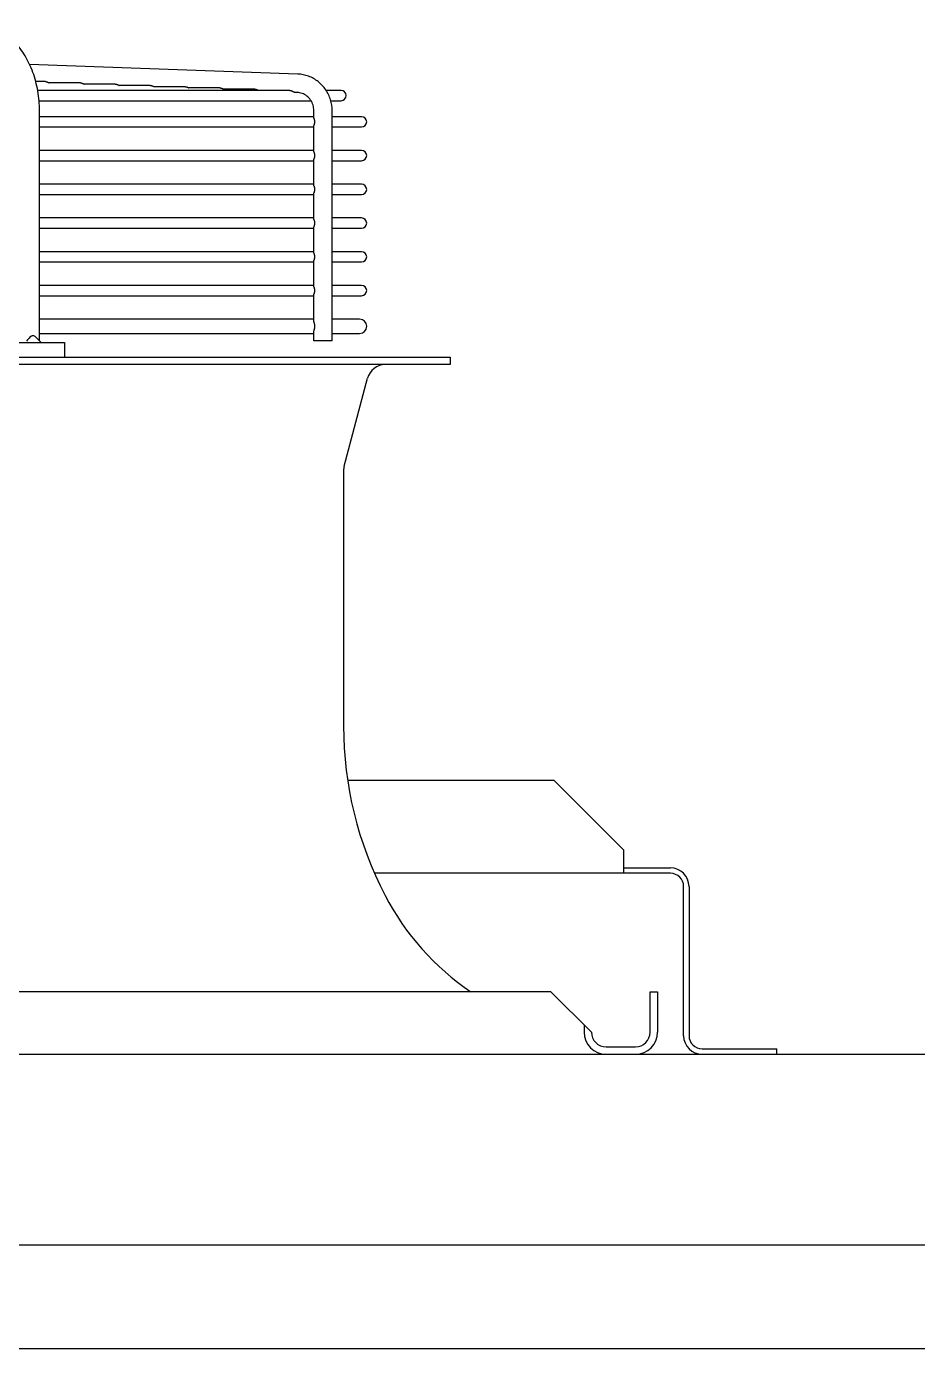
# Model space of a CAD drawing. Header units: millimetres. Extents: x 17891 to 32328, y 18593 to 29476.
# Drawn here: x 18246.48 to 18256.03, y 18973.5 to 18987.69 of the extents above; entities that cross this region are included whole.
import ezdxf

# ---------------------------------------------------------------- set-up
doc = ezdxf.new("R2010")
doc.units = ezdxf.units.MM
doc.header["$LTSCALE"] = 5
doc.layers.add('UNIT', color=6, linetype='Continuous')
doc.styles.add('SUBMITTAL', font='romans.shx', dxfattribs={"width": 0.75})
doc.dimstyles.new('SUBMITTAL', dxfattribs={"dimtxt": 0.09375, "dimasz": 0.09375, "dimexe": 0.03125, "dimexo": 0.0625, "dimgap": 0.0625, "dimtad": 0, "dimdec": 4, "dimzin": 4, "dimdsep": 46, "dimlunit": 4, "dimtxsty": 'SUBMITTAL', "dimcen": 0.09375, "dimclre": 6, "dimadec": 0, "dimazin": 0, "dimtfac": 1, "dimtdec": 0, "dimtofl": 0, "dimtmove": 0, "dimatfit": 3, "dimfxl": 0, "dimfrac": 2, "dimtolj": 1, "dimtzin": 4, "dimarcsym": 0})

msp = doc.modelspace()

# ---------------------------------------------------------------- linework, layer by layer
at = {"layer": 'UNIT'}
for p, q in [((18249.385, 18987.1791), (18246.5098, 18987.283)), ((18246.6799, 18987.0982), (18246.5757, 18987.0982)), ((18247.0541, 18987.0847), (18246.7207, 18987.0847)), ((18247.4283, 18987.0712), (18247.0949, 18987.0712)), ((18249.2993, 18987.0037), (18246.5962, 18987.0037)), ((18247.8025, 18987.0577), (18247.4691, 18987.0577)), ((18248.1767, 18987.0442), (18247.8433, 18987.0442)), ((18248.5509, 18987.0307), (18248.2174, 18987.0307)), ((18248.9251, 18987.0172), (18248.5916, 18987.0172)), ((18249.3779, 18986.9824), (18249.3557, 18986.9832)), ((18249.8494, 18987.0037), (18249.6909, 18987.0037)), ((18246.6105, 18986.8935), (18249.5277, 18986.8935)), ((18246.615, 18984.3163), (18246.615, 18986.7856)), ((18249.5583, 18986.7058), (18249.5583, 18986.7856)), ((18249.7404, 18986.8935), (18249.8494, 18986.8935)), ((18249.7551, 18984.3163), (18249.7551, 18986.7856)), ((18249.5583, 18986.7218), (18246.615, 18986.7218)), ((18250.0699, 18986.7218), (18249.7551, 18986.7218)), ((18246.615, 18986.6115), (18249.5583, 18986.6115)), ((18249.5583, 18986.3436), (18249.5583, 18986.6275)), ((18249.7551, 18986.6115), (18250.0699, 18986.6115)), ((18249.5583, 18986.3596), (18246.615, 18986.3596)), ((18250.0699, 18986.3596), (18249.7551, 18986.3596)), ((18246.615, 18986.2493), (18249.5583, 18986.2493)), ((18249.5583, 18985.9814), (18249.5583, 18986.2653)), ((18249.7551, 18986.2493), (18250.0699, 18986.2493)), ((18249.5583, 18985.9974), (18246.615, 18985.9974)), ((18250.0699, 18985.9974), (18249.7551, 18985.9974)), ((18246.615, 18985.8871), (18249.5583, 18985.8871)), ((18249.5583, 18985.6192), (18249.5583, 18985.9031)), ((18249.7551, 18985.8871), (18250.0699, 18985.8871)), ((18249.5583, 18985.6352), (18246.615, 18985.6352)), ((18246.615, 18985.5249), (18249.5583, 18985.5249)), ((18249.5583, 18985.257), (18249.5583, 18985.5409)), ((18250.0699, 18985.6352), (18249.7551, 18985.6352)), ((18249.7551, 18985.5249), (18250.0699, 18985.5249)), ((18249.5583, 18985.2729), (18246.615, 18985.2729)), ((18250.0699, 18985.2729), (18249.7551, 18985.2729)), ((18246.615, 18985.1627), (18249.5583, 18985.1627)), ((18249.5583, 18984.8948), (18249.5583, 18985.1787)), ((18249.7551, 18985.1627), (18250.0699, 18985.1627)), ((18249.5583, 18984.9107), (18246.615, 18984.9107)), ((18246.615, 18984.8005), (18249.5583, 18984.8005)), ((18249.5583, 18984.5191), (18249.5583, 18984.8165)), ((18250.0699, 18984.9107), (18249.7551, 18984.9107)), ((18249.7551, 18984.8005), (18250.0699, 18984.8005)), ((18249.5583, 18984.5485), (18246.615, 18984.5485)), ((18250.0482, 18984.5485), (18249.7551, 18984.5485)), ((18246.615, 18984.395), (18249.5583, 18984.395)), ((18249.5583, 18984.3163), (18249.5583, 18984.4245)), ((18249.7551, 18984.395), (18250.0482, 18984.395)), ((18244.6578, 18984.2966), (18246.8849, 18984.2966)), ((18246.8849, 18984.2966), (18246.8849, 18984.1391)), ((18249.7551, 18984.3163), (18249.5583, 18984.3163)), ((18217.2786, 18984.1391), (18251.0187, 18984.1391)), ((18251.0187, 18984.1391), (18251.0187, 18984.0604)), ((18251.0187, 18984.0604), (18217.2786, 18984.0604)), ((18249.8836, 18982.9726), (18250.1347, 18983.9142)), ((18249.877, 18982.9219), (18249.877, 18980.1809)), ((18249.92, 18979.6008), (18252.1326, 18979.6008)), ((18252.1326, 18979.6008), (18252.8826, 18978.8508)), ((18252.8826, 18978.6008), (18252.8826, 18978.8508)), ((18253.3826, 18978.6008), (18250.208, 18978.6008)), ((18252.8826, 18978.6588), (18253.3826, 18978.6588)), ((18253.5236, 18976.8578), (18253.5236, 18978.4598)), ((18253.5816, 18978.4598), (18253.5816, 18976.8578)), ((18252.1014, 18977.3281), (18216.1959, 18977.3281)), ((18252.1014, 18977.3281), (18252.5345, 18976.895)), ((18253.1644, 18976.895), (18253.1644, 18977.3281)), ((18253.1644, 18977.3281), (18253.2431, 18977.3281)), ((18253.2431, 18977.3281), (18253.2431, 18976.895)), ((18252.4557, 18976.9737), (18252.4557, 18976.895)), ((18252.6919, 18976.7375), (18253.0069, 18976.7375)), ((18253.7226, 18976.7168), (18254.5236, 18976.7168)), ((18254.5236, 18976.6588), (18254.5236, 18976.7168)), ((18163.2736, 18976.6588), (18494.0177, 18976.6588)), ((18494.0177, 18974.6092), (18163.2736, 18974.6092)), ((18167.5236, 18973.4997), (18489.7677, 18973.4997))]:
    msp.add_line(p, q, dxfattribs=at)
for centre, radius, start, end in [((18249.8494, 18986.9486), 0.0551, 270, 90), ((18250.0699, 18986.6666), 0.0551, 270, 90), ((18250.0699, 18986.3044), 0.0551, 270, 90), ((18250.0699, 18985.9422), 0.0551, 270, 90), ((18250.0699, 18985.58), 0.0551, 270, 90), ((18250.0699, 18985.2178), 0.0551, 270, 90), ((18250.0699, 18984.8556), 0.0551, 270, 90), ((18250.0482, 18984.4718), 0.0768, 270, 90), ((18250.3249, 18983.8635), 0.1969, 90, 165.06858), ((18250.0738, 18982.9219), 0.1969, 165.06858, 180), ((18253.814, 18980.1809), 3.937, 180, 207.50184), ((18253.3826, 18978.4598), 0.199, 0, 90), ((18253.3826, 18978.4598), 0.141, 0, 90), ((18252.8362, 18979.6719), 2.8346, 207.50184, 235.77552), ((18252.6919, 18976.895), 0.2362, 180, 270), ((18252.6919, 18976.895), 0.1575, 180, 270), ((18253.0069, 18976.895), 0.2362, 270, 0), ((18253.0069, 18976.895), 0.1575, 270, 0), ((18253.7226, 18976.8578), 0.199, 180, 270), ((18253.7226, 18976.8578), 0.141, 180, 270)]:
    msp.add_arc(centre, radius, start, end, dxfattribs=at)
for points, knots in [([(18246.615, 18986.7856), (18246.615, 18986.8212), (18246.6135, 18986.8571), (18246.6106, 18986.8925), (18246.6076, 18986.9279), (18246.6032, 18986.9629), (18246.5973, 18986.9976), (18246.5913, 18987.0322), (18246.5839, 18987.0666), (18246.5752, 18987.1001), (18246.5664, 18987.1335), (18246.5563, 18987.166), (18246.5449, 18987.1978), (18246.5334, 18987.2295), (18246.5205, 18987.2605), (18246.5064, 18987.2901), (18246.4924, 18987.3198), (18246.4772, 18987.348), (18246.4608, 18987.3751), (18246.4443, 18987.4022), (18246.4267, 18987.428), (18246.4081, 18987.4522), (18246.3895, 18987.4763), (18246.3701, 18987.4988), (18246.3496, 18987.5196), (18246.3292, 18987.5405), (18246.3078, 18987.5598), (18246.2857, 18987.5771), (18246.2637, 18987.5944), (18246.241, 18987.6098), (18246.2177, 18987.6234), (18246.1944, 18987.6369), (18246.1703, 18987.6485), (18246.146, 18987.6581), (18246.1217, 18987.6676), (18246.0972, 18987.6751), (18246.0723, 18987.6805), (18246.0473, 18987.686), (18246.022, 18987.6894), (18245.9969, 18987.6906)], [0, 0, 0, 0, 0.076921, 0.076921, 0.076921, 0.1538421, 0.1538421, 0.1538421, 0.2307631, 0.2307631, 0.2307631, 0.3076842, 0.3076842, 0.3076842, 0.3846052, 0.3846052, 0.3846052, 0.4615263, 0.4615263, 0.4615263, 0.5384473, 0.5384473, 0.5384473, 0.6153684, 0.6153684, 0.6153684, 0.6922894, 0.6922894, 0.6922894, 0.7692105, 0.7692105, 0.7692105, 0.8461315, 0.8461315, 0.8461315, 0.9230526, 0.9230526, 0.9230526, 1, 1, 1, 1]), ([(18246.6799, 18987.0982), (18246.6801, 18987.0982), (18246.6802, 18987.0982), (18246.6803, 18987.0982), (18246.6813, 18987.0982), (18246.6822, 18987.0981), (18246.6832, 18987.0981), (18246.6842, 18987.098), (18246.6852, 18987.0979), (18246.6862, 18987.0978), (18246.6872, 18987.0977), (18246.6882, 18987.0975), (18246.6892, 18987.0974), (18246.6902, 18987.0972), (18246.6912, 18987.097), (18246.6922, 18987.0968), (18246.6932, 18987.0966), (18246.6942, 18987.0963), (18246.6952, 18987.096), (18246.6962, 18987.0958), (18246.6972, 18987.0955), (18246.6982, 18987.0952), (18246.6992, 18987.0948), (18246.7002, 18987.0945), (18246.7012, 18987.0941), (18246.7022, 18987.0938), (18246.7032, 18987.0934), (18246.7042, 18987.093), (18246.7052, 18987.0926), (18246.7062, 18987.0922), (18246.7072, 18987.0917), (18246.7081, 18987.0913), (18246.7091, 18987.0908), (18246.7101, 18987.0904), (18246.7111, 18987.0899), (18246.712, 18987.0894), (18246.713, 18987.0889), (18246.714, 18987.0884), (18246.7149, 18987.0879), (18246.7158, 18987.0874), (18246.7168, 18987.0869), (18246.7177, 18987.0864), (18246.7186, 18987.0859), (18246.7193, 18987.0855), (18246.72, 18987.0851), (18246.7207, 18987.0847)], [0.48439597, 0.48439597, 0.48439597, 0.48439597, 0.48780488, 0.48780488, 0.48780488, 0.51219512, 0.51219512, 0.51219512, 0.53658537, 0.53658537, 0.53658537, 0.56097561, 0.56097561, 0.56097561, 0.58536585, 0.58536585, 0.58536585, 0.6097561, 0.6097561, 0.6097561, 0.63414634, 0.63414634, 0.63414634, 0.65853659, 0.65853659, 0.65853659, 0.68292683, 0.68292683, 0.68292683, 0.70731707, 0.70731707, 0.70731707, 0.73170732, 0.73170732, 0.73170732, 0.75609756, 0.75609756, 0.75609756, 0.7804878, 0.7804878, 0.7804878, 0.80487805, 0.80487805, 0.80487805, 0.82380204, 0.82380204, 0.82380204, 0.82380204]), ([(18247.0541, 18987.0847), (18247.0542, 18987.0847), (18247.0544, 18987.0847), (18247.0545, 18987.0847), (18247.0555, 18987.0847), (18247.0564, 18987.0846), (18247.0574, 18987.0846), (18247.0584, 18987.0845), (18247.0594, 18987.0844), (18247.0604, 18987.0843), (18247.0614, 18987.0842), (18247.0624, 18987.084), (18247.0634, 18987.0839), (18247.0644, 18987.0837), (18247.0654, 18987.0835), (18247.0664, 18987.0833), (18247.0674, 18987.0831), (18247.0684, 18987.0828), (18247.0694, 18987.0825), (18247.0704, 18987.0823), (18247.0714, 18987.082), (18247.0724, 18987.0817), (18247.0734, 18987.0813), (18247.0744, 18987.081), (18247.0754, 18987.0806), (18247.0764, 18987.0803), (18247.0774, 18987.0799), (18247.0784, 18987.0795), (18247.0794, 18987.0791), (18247.0804, 18987.0787), (18247.0814, 18987.0782), (18247.0824, 18987.0778), (18247.0833, 18987.0773), (18247.0843, 18987.0768), (18247.0853, 18987.0764), (18247.0863, 18987.0759), (18247.0872, 18987.0754), (18247.0882, 18987.0749), (18247.0891, 18987.0744), (18247.0901, 18987.0739), (18247.091, 18987.0734), (18247.0919, 18987.0729), (18247.0928, 18987.0724), (18247.0935, 18987.072), (18247.0942, 18987.0716), (18247.0949, 18987.0712)], [0.48440995, 0.48440995, 0.48440995, 0.48440995, 0.48780488, 0.48780488, 0.48780488, 0.51219512, 0.51219512, 0.51219512, 0.53658537, 0.53658537, 0.53658537, 0.56097561, 0.56097561, 0.56097561, 0.58536585, 0.58536585, 0.58536585, 0.6097561, 0.6097561, 0.6097561, 0.63414634, 0.63414634, 0.63414634, 0.65853659, 0.65853659, 0.65853659, 0.68292683, 0.68292683, 0.68292683, 0.70731707, 0.70731707, 0.70731707, 0.73170732, 0.73170732, 0.73170732, 0.75609756, 0.75609756, 0.75609756, 0.7804878, 0.7804878, 0.7804878, 0.80487805, 0.80487805, 0.80487805, 0.82345363, 0.82345363, 0.82345363, 0.82345363]), ([(18247.4283, 18987.0712), (18247.4284, 18987.0712), (18247.4286, 18987.0712), (18247.4287, 18987.0712), (18247.4297, 18987.0712), (18247.4306, 18987.0711), (18247.4316, 18987.0711), (18247.4326, 18987.071), (18247.4336, 18987.0709), (18247.4346, 18987.0708), (18247.4356, 18987.0707), (18247.4366, 18987.0706), (18247.4376, 18987.0704), (18247.4386, 18987.0702), (18247.4396, 18987.07), (18247.4406, 18987.0698), (18247.4416, 18987.0696), (18247.4426, 18987.0693), (18247.4436, 18987.069), (18247.4446, 18987.0688), (18247.4456, 18987.0685), (18247.4466, 18987.0682), (18247.4476, 18987.0678), (18247.4486, 18987.0675), (18247.4496, 18987.0671), (18247.4506, 18987.0668), (18247.4516, 18987.0664), (18247.4526, 18987.066), (18247.4536, 18987.0656), (18247.4546, 18987.0652), (18247.4556, 18987.0647), (18247.4566, 18987.0643), (18247.4576, 18987.0638), (18247.4585, 18987.0633), (18247.4595, 18987.0629), (18247.4605, 18987.0624), (18247.4614, 18987.0619), (18247.4624, 18987.0614), (18247.4633, 18987.0609), (18247.4643, 18987.0604), (18247.4652, 18987.0599), (18247.4661, 18987.0594), (18247.4671, 18987.0588), (18247.4677, 18987.0585), (18247.4684, 18987.0581), (18247.4691, 18987.0577)], [0.48442393, 0.48442393, 0.48442393, 0.48442393, 0.48780488, 0.48780488, 0.48780488, 0.51219512, 0.51219512, 0.51219512, 0.53658537, 0.53658537, 0.53658537, 0.56097561, 0.56097561, 0.56097561, 0.58536585, 0.58536585, 0.58536585, 0.6097561, 0.6097561, 0.6097561, 0.63414634, 0.63414634, 0.63414634, 0.65853659, 0.65853659, 0.65853659, 0.68292683, 0.68292683, 0.68292683, 0.70731707, 0.70731707, 0.70731707, 0.73170732, 0.73170732, 0.73170732, 0.75609756, 0.75609756, 0.75609756, 0.7804878, 0.7804878, 0.7804878, 0.80487805, 0.80487805, 0.80487805, 0.82310602, 0.82310602, 0.82310602, 0.82310602]), ([(18249.7551, 18986.7856), (18249.7551, 18986.8256), (18249.7491, 18986.8656), (18249.7257, 18986.9419), (18249.7083, 18986.9783), (18249.6634, 18987.0442), (18249.636, 18987.0737), (18249.5735, 18987.1228), (18249.5384, 18987.1424), (18249.464, 18987.1699), (18249.4246, 18987.1777), (18249.385, 18987.1791)], [1.5707963, 1.5707963, 1.5707963, 1.5707963, 1.8779743, 1.8779743, 2.1851522, 2.1851522, 2.4923302, 2.4923302, 2.7995081, 2.7995081, 3.1066861, 3.1066861, 3.1066861, 3.1066861]), ([(18247.8025, 18987.0577), (18247.8026, 18987.0577), (18247.8028, 18987.0577), (18247.8029, 18987.0577), (18247.8039, 18987.0577), (18247.8048, 18987.0576), (18247.8058, 18987.0576), (18247.8068, 18987.0575), (18247.8078, 18987.0574), (18247.8088, 18987.0573), (18247.8098, 18987.0572), (18247.8108, 18987.0571), (18247.8118, 18987.0569), (18247.8128, 18987.0567), (18247.8138, 18987.0565), (18247.8148, 18987.0563), (18247.8158, 18987.0561), (18247.8168, 18987.0558), (18247.8178, 18987.0556), (18247.8188, 18987.0553), (18247.8198, 18987.055), (18247.8208, 18987.0547), (18247.8218, 18987.0543), (18247.8228, 18987.054), (18247.8238, 18987.0536), (18247.8248, 18987.0533), (18247.8258, 18987.0529), (18247.8268, 18987.0525), (18247.8278, 18987.0521), (18247.8288, 18987.0516), (18247.8298, 18987.0512), (18247.8308, 18987.0508), (18247.8318, 18987.0503), (18247.8327, 18987.0498), (18247.8337, 18987.0494), (18247.8347, 18987.0489), (18247.8356, 18987.0484), (18247.8366, 18987.0479), (18247.8375, 18987.0474), (18247.8385, 18987.0469), (18247.8394, 18987.0464), (18247.8404, 18987.0458), (18247.8413, 18987.0453), (18247.8419, 18987.0449), (18247.8426, 18987.0446), (18247.8433, 18987.0442)], [0.48443789, 0.48443789, 0.48443789, 0.48443789, 0.48780488, 0.48780488, 0.48780488, 0.51219512, 0.51219512, 0.51219512, 0.53658537, 0.53658537, 0.53658537, 0.56097561, 0.56097561, 0.56097561, 0.58536585, 0.58536585, 0.58536585, 0.6097561, 0.6097561, 0.6097561, 0.63414634, 0.63414634, 0.63414634, 0.65853659, 0.65853659, 0.65853659, 0.68292683, 0.68292683, 0.68292683, 0.70731707, 0.70731707, 0.70731707, 0.73170732, 0.73170732, 0.73170732, 0.75609756, 0.75609756, 0.75609756, 0.7804878, 0.7804878, 0.7804878, 0.80487805, 0.80487805, 0.80487805, 0.82275922, 0.82275922, 0.82275922, 0.82275922]), ([(18248.1767, 18987.0442), (18248.1768, 18987.0442), (18248.177, 18987.0442), (18248.1771, 18987.0442), (18248.178, 18987.0442), (18248.179, 18987.0442), (18248.18, 18987.0441), (18248.181, 18987.044), (18248.182, 18987.0439), (18248.183, 18987.0438), (18248.1839, 18987.0437), (18248.1849, 18987.0436), (18248.186, 18987.0434), (18248.187, 18987.0432), (18248.188, 18987.043), (18248.189, 18987.0428), (18248.19, 18987.0426), (18248.191, 18987.0423), (18248.192, 18987.0421), (18248.193, 18987.0418), (18248.194, 18987.0415), (18248.195, 18987.0412), (18248.196, 18987.0408), (18248.197, 18987.0405), (18248.198, 18987.0401), (18248.199, 18987.0398), (18248.2, 18987.0394), (18248.201, 18987.039), (18248.202, 18987.0386), (18248.203, 18987.0381), (18248.204, 18987.0377), (18248.205, 18987.0373), (18248.206, 18987.0368), (18248.207, 18987.0363), (18248.2079, 18987.0359), (18248.2089, 18987.0354), (18248.2099, 18987.0349), (18248.2108, 18987.0344), (18248.2118, 18987.0339), (18248.2127, 18987.0334), (18248.2136, 18987.0328), (18248.2146, 18987.0323), (18248.2155, 18987.0318), (18248.2161, 18987.0314), (18248.2168, 18987.0311), (18248.2174, 18987.0307)], [0.48445184, 0.48445184, 0.48445184, 0.48445184, 0.48780488, 0.48780488, 0.48780488, 0.51219512, 0.51219512, 0.51219512, 0.53658537, 0.53658537, 0.53658537, 0.56097561, 0.56097561, 0.56097561, 0.58536585, 0.58536585, 0.58536585, 0.6097561, 0.6097561, 0.6097561, 0.63414634, 0.63414634, 0.63414634, 0.65853659, 0.65853659, 0.65853659, 0.68292683, 0.68292683, 0.68292683, 0.70731707, 0.70731707, 0.70731707, 0.73170732, 0.73170732, 0.73170732, 0.75609756, 0.75609756, 0.75609756, 0.7804878, 0.7804878, 0.7804878, 0.80487805, 0.80487805, 0.80487805, 0.82241329, 0.82241329, 0.82241329, 0.82241329]), ([(18248.5509, 18987.0307), (18248.551, 18987.0307), (18248.5511, 18987.0307), (18248.5513, 18987.0307), (18248.5522, 18987.0307), (18248.5532, 18987.0307), (18248.5542, 18987.0306), (18248.5552, 18987.0305), (18248.5562, 18987.0304), (18248.5572, 18987.0303), (18248.5581, 18987.0302), (18248.5591, 18987.0301), (18248.5601, 18987.0299), (18248.5612, 18987.0297), (18248.5622, 18987.0295), (18248.5632, 18987.0293), (18248.5642, 18987.0291), (18248.5652, 18987.0288), (18248.5662, 18987.0286), (18248.5672, 18987.0283), (18248.5682, 18987.028), (18248.5692, 18987.0277), (18248.5702, 18987.0273), (18248.5712, 18987.027), (18248.5722, 18987.0266), (18248.5732, 18987.0263), (18248.5742, 18987.0259), (18248.5752, 18987.0255), (18248.5762, 18987.0251), (18248.5772, 18987.0246), (18248.5782, 18987.0242), (18248.5792, 18987.0237), (18248.5802, 18987.0233), (18248.5812, 18987.0228), (18248.5821, 18987.0223), (18248.5831, 18987.0219), (18248.5841, 18987.0214), (18248.585, 18987.0209), (18248.586, 18987.0204), (18248.5869, 18987.0198), (18248.5879, 18987.0193), (18248.5888, 18987.0188), (18248.5897, 18987.0183), (18248.5904, 18987.0179), (18248.591, 18987.0176), (18248.5916, 18987.0172)], [0.48446578, 0.48446578, 0.48446578, 0.48446578, 0.48780488, 0.48780488, 0.48780488, 0.51219512, 0.51219512, 0.51219512, 0.53658537, 0.53658537, 0.53658537, 0.56097561, 0.56097561, 0.56097561, 0.58536585, 0.58536585, 0.58536585, 0.6097561, 0.6097561, 0.6097561, 0.63414634, 0.63414634, 0.63414634, 0.65853659, 0.65853659, 0.65853659, 0.68292683, 0.68292683, 0.68292683, 0.70731707, 0.70731707, 0.70731707, 0.73170732, 0.73170732, 0.73170732, 0.75609756, 0.75609756, 0.75609756, 0.7804878, 0.7804878, 0.7804878, 0.80487805, 0.80487805, 0.80487805, 0.82206823, 0.82206823, 0.82206823, 0.82206823]), ([(18248.9251, 18987.0172), (18248.9252, 18987.0172), (18248.9253, 18987.0172), (18248.9255, 18987.0172), (18248.9264, 18987.0172), (18248.9274, 18987.0172), (18248.9284, 18987.0171), (18248.9294, 18987.017), (18248.9304, 18987.0169), (18248.9313, 18987.0168), (18248.9323, 18987.0167), (18248.9333, 18987.0166), (18248.9343, 18987.0164), (18248.9354, 18987.0162), (18248.9364, 18987.016), (18248.9374, 18987.0158), (18248.9384, 18987.0156), (18248.9394, 18987.0153), (18248.9404, 18987.0151), (18248.9414, 18987.0148), (18248.9424, 18987.0145), (18248.9434, 18987.0142), (18248.9444, 18987.0138), (18248.9454, 18987.0135), (18248.9465, 18987.0131), (18248.9475, 18987.0128), (18248.9485, 18987.0124), (18248.9495, 18987.012), (18248.9505, 18987.0116), (18248.9514, 18987.0111), (18248.9524, 18987.0107), (18248.9534, 18987.0102), (18248.9544, 18987.0098), (18248.9554, 18987.0093), (18248.9564, 18987.0088), (18248.9573, 18987.0083), (18248.9583, 18987.0078), (18248.9592, 18987.0073), (18248.9602, 18987.0068), (18248.9611, 18987.0063), (18248.9621, 18987.0058), (18248.963, 18987.0053), (18248.9639, 18987.0048), (18248.9646, 18987.0044), (18248.9652, 18987.0041), (18248.9658, 18987.0037)], [0.48447969, 0.48447969, 0.48447969, 0.48447969, 0.48780488, 0.48780488, 0.48780488, 0.51219512, 0.51219512, 0.51219512, 0.53658537, 0.53658537, 0.53658537, 0.56097561, 0.56097561, 0.56097561, 0.58536585, 0.58536585, 0.58536585, 0.6097561, 0.6097561, 0.6097561, 0.63414634, 0.63414634, 0.63414634, 0.65853659, 0.65853659, 0.65853659, 0.68292683, 0.68292683, 0.68292683, 0.70731707, 0.70731707, 0.70731707, 0.73170732, 0.73170732, 0.73170732, 0.75609756, 0.75609756, 0.75609756, 0.7804878, 0.7804878, 0.7804878, 0.80487805, 0.80487805, 0.80487805, 0.82172407, 0.82172407, 0.82172407, 0.82172407]), ([(18249.2993, 18987.0037), (18249.2994, 18987.0037), (18249.2995, 18987.0037), (18249.2997, 18987.0037), (18249.3006, 18987.0037), (18249.3016, 18987.0037), (18249.3026, 18987.0036), (18249.3036, 18987.0035), (18249.3045, 18987.0034), (18249.3055, 18987.0033), (18249.3065, 18987.0032), (18249.3075, 18987.0031), (18249.3085, 18987.0029), (18249.3096, 18987.0027), (18249.3106, 18987.0025), (18249.3116, 18987.0023), (18249.3126, 18987.0021), (18249.3136, 18987.0018), (18249.3146, 18987.0016), (18249.3156, 18987.0013), (18249.3166, 18987.001), (18249.3176, 18987.0007), (18249.3186, 18987.0003), (18249.3197, 18987), (18249.3207, 18986.9996), (18249.3217, 18986.9993), (18249.3227, 18986.9989), (18249.3237, 18986.9985), (18249.3247, 18986.9981), (18249.3257, 18986.9976), (18249.3266, 18986.9972), (18249.3276, 18986.9967), (18249.3286, 18986.9963), (18249.3296, 18986.9958), (18249.3306, 18986.9953), (18249.3315, 18986.9948), (18249.3325, 18986.9943), (18249.3335, 18986.9938), (18249.3344, 18986.9933), (18249.3353, 18986.9928), (18249.3363, 18986.9923), (18249.3372, 18986.9918), (18249.3381, 18986.9913), (18249.3391, 18986.9907), (18249.34, 18986.9902), (18249.3408, 18986.9897), (18249.3417, 18986.9892), (18249.3426, 18986.9887), (18249.3435, 18986.9882), (18249.3443, 18986.9877), (18249.3452, 18986.9873), (18249.346, 18986.9868), (18249.3468, 18986.9864), (18249.3476, 18986.986), (18249.3483, 18986.9856), (18249.3491, 18986.9852), (18249.3498, 18986.9849), (18249.3505, 18986.9846), (18249.3512, 18986.9843), (18249.3519, 18986.984), (18249.3525, 18986.9838), (18249.3532, 18986.9836), (18249.3538, 18986.9834), (18249.3543, 18986.9833), (18249.3546, 18986.9833), (18249.3549, 18986.9832), (18249.3551, 18986.9832), (18249.3553, 18986.9832), (18249.3555, 18986.9832), (18249.3557, 18986.9832)], [0.48449418, 0.48449418, 0.48449418, 0.48449418, 0.48780488, 0.48780488, 0.48780488, 0.51219512, 0.51219512, 0.51219512, 0.53658537, 0.53658537, 0.53658537, 0.56097561, 0.56097561, 0.56097561, 0.58536585, 0.58536585, 0.58536585, 0.6097561, 0.6097561, 0.6097561, 0.63414634, 0.63414634, 0.63414634, 0.65853659, 0.65853659, 0.65853659, 0.68292683, 0.68292683, 0.68292683, 0.70731707, 0.70731707, 0.70731707, 0.73170732, 0.73170732, 0.73170732, 0.75609756, 0.75609756, 0.75609756, 0.7804878, 0.7804878, 0.7804878, 0.80487805, 0.80487805, 0.80487805, 0.82926829, 0.82926829, 0.82926829, 0.85365854, 0.85365854, 0.85365854, 0.87804878, 0.87804878, 0.87804878, 0.90243902, 0.90243902, 0.90243902, 0.92682927, 0.92682927, 0.92682927, 0.95121951, 0.95121951, 0.95121951, 0.97560976, 0.97560976, 0.97560976, 0.98780488, 0.98780488, 0.98780488, 0.99598671, 0.99598671, 0.99598671, 0.99598671]), ([(18249.5583, 18986.7856), (18249.5583, 18986.8061), (18249.5552, 18986.8266), (18249.5433, 18986.8655), (18249.5344, 18986.8839), (18249.512, 18986.9169), (18249.4984, 18986.9314), (18249.4678, 18986.9554), (18249.4509, 18986.9649), (18249.4153, 18986.978), (18249.3966, 18986.9817), (18249.3779, 18986.9824)], [1.5707963, 1.5707963, 1.5707963, 1.5707963, 1.8779743, 1.8779743, 2.1851522, 2.1851522, 2.4923302, 2.4923302, 2.7995081, 2.7995081, 3.1066861, 3.1066861, 3.1066861, 3.1066861]), ([(18249.5583, 18986.7058), (18249.5583, 18986.7057), (18249.5583, 18986.7053), (18249.5584, 18986.7043), (18249.5587, 18986.7027), (18249.5592, 18986.7009), (18249.5597, 18986.6989), (18249.5604, 18986.6968), (18249.5611, 18986.6945), (18249.5617, 18986.6921), (18249.5624, 18986.6895), (18249.563, 18986.6869), (18249.5636, 18986.6842), (18249.5641, 18986.6814), (18249.5645, 18986.6785), (18249.5648, 18986.6756), (18249.5651, 18986.6726), (18249.5652, 18986.6697), (18249.5653, 18986.6677), (18249.5653, 18986.6666)], [0.23243635, 0.23243635, 0.23243635, 0.23243635, 0.23809524, 0.28571429, 0.33333333, 0.38095238, 0.42857143, 0.47619048, 0.52380952, 0.57142857, 0.61904762, 0.66666667, 0.71428571, 0.76190476, 0.80952381, 0.85714286, 0.9047619, 0.95238095, 1, 1, 1, 1]), ([(18249.5653, 18986.6666), (18249.5653, 18986.6656), (18249.5652, 18986.6636), (18249.5651, 18986.6607), (18249.5648, 18986.6577), (18249.5645, 18986.6548), (18249.5641, 18986.6519), (18249.5636, 18986.6491), (18249.563, 18986.6464), (18249.5624, 18986.6438), (18249.5617, 18986.6412), (18249.5611, 18986.6388), (18249.5604, 18986.6365), (18249.5597, 18986.6344), (18249.5592, 18986.6324), (18249.5587, 18986.6306), (18249.5584, 18986.629), (18249.5583, 18986.628), (18249.5583, 18986.6276), (18249.5583, 18986.6275)], [0, 0, 0, 0, 0.04761905, 0.0952381, 0.14285714, 0.19047619, 0.23809524, 0.28571429, 0.33333333, 0.38095238, 0.42857143, 0.47619048, 0.52380952, 0.57142857, 0.61904762, 0.66666667, 0.71428571, 0.76190476, 0.76755485, 0.76755485, 0.76755485, 0.76755485]), ([(18249.5583, 18986.3436), (18249.5583, 18986.3435), (18249.5583, 18986.3431), (18249.5584, 18986.3421), (18249.5587, 18986.3405), (18249.5592, 18986.3387), (18249.5597, 18986.3367), (18249.5604, 18986.3346), (18249.5611, 18986.3323), (18249.5617, 18986.3299), (18249.5624, 18986.3273), (18249.563, 18986.3247), (18249.5636, 18986.322), (18249.5641, 18986.3192), (18249.5645, 18986.3163), (18249.5648, 18986.3134), (18249.5651, 18986.3104), (18249.5652, 18986.3074), (18249.5653, 18986.3054), (18249.5653, 18986.3044)], [0.23243635, 0.23243635, 0.23243635, 0.23243635, 0.23809524, 0.28571429, 0.33333333, 0.38095238, 0.42857143, 0.47619048, 0.52380952, 0.57142857, 0.61904762, 0.66666667, 0.71428571, 0.76190476, 0.80952381, 0.85714286, 0.9047619, 0.95238095, 1, 1, 1, 1]), ([(18249.5653, 18986.3044), (18249.5653, 18986.3034), (18249.5652, 18986.3014), (18249.5651, 18986.2985), (18249.5648, 18986.2955), (18249.5645, 18986.2926), (18249.5641, 18986.2897), (18249.5636, 18986.2869), (18249.563, 18986.2842), (18249.5624, 18986.2816), (18249.5617, 18986.279), (18249.5611, 18986.2766), (18249.5604, 18986.2743), (18249.5597, 18986.2722), (18249.5592, 18986.2702), (18249.5587, 18986.2684), (18249.5584, 18986.2668), (18249.5583, 18986.2658), (18249.5583, 18986.2654), (18249.5583, 18986.2653)], [0, 0, 0, 0, 0.04761905, 0.0952381, 0.14285714, 0.19047619, 0.23809524, 0.28571429, 0.33333333, 0.38095238, 0.42857143, 0.47619048, 0.52380952, 0.57142857, 0.61904762, 0.66666667, 0.71428571, 0.76190476, 0.76755485, 0.76755485, 0.76755485, 0.76755485]), ([(18249.5583, 18985.9814), (18249.5583, 18985.9813), (18249.5583, 18985.9809), (18249.5584, 18985.9799), (18249.5587, 18985.9783), (18249.5592, 18985.9765), (18249.5597, 18985.9745), (18249.5604, 18985.9724), (18249.5611, 18985.9701), (18249.5617, 18985.9677), (18249.5624, 18985.9651), (18249.563, 18985.9625), (18249.5636, 18985.9598), (18249.5641, 18985.957), (18249.5645, 18985.9541), (18249.5648, 18985.9512), (18249.5651, 18985.9482), (18249.5652, 18985.9452), (18249.5653, 18985.9432), (18249.5653, 18985.9422)], [0.23243635, 0.23243635, 0.23243635, 0.23243635, 0.23809524, 0.28571429, 0.33333333, 0.38095238, 0.42857143, 0.47619048, 0.52380952, 0.57142857, 0.61904762, 0.66666667, 0.71428571, 0.76190476, 0.80952381, 0.85714286, 0.9047619, 0.95238095, 1, 1, 1, 1]), ([(18249.5653, 18985.9422), (18249.5653, 18985.9412), (18249.5652, 18985.9392), (18249.5651, 18985.9362), (18249.5648, 18985.9333), (18249.5645, 18985.9304), (18249.5641, 18985.9275), (18249.5636, 18985.9247), (18249.563, 18985.922), (18249.5624, 18985.9193), (18249.5617, 18985.9168), (18249.5611, 18985.9144), (18249.5604, 18985.9121), (18249.5597, 18985.91), (18249.5592, 18985.908), (18249.5587, 18985.9062), (18249.5584, 18985.9046), (18249.5583, 18985.9036), (18249.5583, 18985.9031), (18249.5583, 18985.9031)], [0, 0, 0, 0, 0.04761905, 0.0952381, 0.14285714, 0.19047619, 0.23809524, 0.28571429, 0.33333333, 0.38095238, 0.42857143, 0.47619048, 0.52380952, 0.57142857, 0.61904762, 0.66666667, 0.71428571, 0.76190476, 0.76755485, 0.76755485, 0.76755485, 0.76755485]), ([(18249.5583, 18985.6192), (18249.5583, 18985.6191), (18249.5583, 18985.6187), (18249.5584, 18985.6177), (18249.5587, 18985.6161), (18249.5592, 18985.6143), (18249.5597, 18985.6123), (18249.5604, 18985.6102), (18249.5611, 18985.6079), (18249.5617, 18985.6055), (18249.5624, 18985.6029), (18249.563, 18985.6003), (18249.5636, 18985.5976), (18249.5641, 18985.5948), (18249.5645, 18985.5919), (18249.5648, 18985.589), (18249.5651, 18985.586), (18249.5652, 18985.583), (18249.5653, 18985.581), (18249.5653, 18985.58)], [0.23243635, 0.23243635, 0.23243635, 0.23243635, 0.23809524, 0.28571429, 0.33333333, 0.38095238, 0.42857143, 0.47619048, 0.52380952, 0.57142857, 0.61904762, 0.66666667, 0.71428571, 0.76190476, 0.80952381, 0.85714286, 0.9047619, 0.95238095, 1, 1, 1, 1]), ([(18249.5653, 18985.58), (18249.5653, 18985.579), (18249.5652, 18985.577), (18249.5651, 18985.574), (18249.5648, 18985.5711), (18249.5645, 18985.5682), (18249.5641, 18985.5653), (18249.5636, 18985.5625), (18249.563, 18985.5598), (18249.5624, 18985.5571), (18249.5617, 18985.5546), (18249.5611, 18985.5522), (18249.5604, 18985.5499), (18249.5597, 18985.5478), (18249.5592, 18985.5458), (18249.5587, 18985.544), (18249.5584, 18985.5424), (18249.5583, 18985.5414), (18249.5583, 18985.5409), (18249.5583, 18985.5409)], [0, 0, 0, 0, 0.04761905, 0.0952381, 0.14285714, 0.19047619, 0.23809524, 0.28571429, 0.33333333, 0.38095238, 0.42857143, 0.47619048, 0.52380952, 0.57142857, 0.61904762, 0.66666667, 0.71428571, 0.76190476, 0.76755485, 0.76755485, 0.76755485, 0.76755485]), ([(18249.5583, 18985.257), (18249.5583, 18985.2569), (18249.5583, 18985.2565), (18249.5584, 18985.2555), (18249.5587, 18985.2539), (18249.5592, 18985.2521), (18249.5597, 18985.2501), (18249.5604, 18985.2479), (18249.5611, 18985.2457), (18249.5617, 18985.2433), (18249.5624, 18985.2407), (18249.563, 18985.2381), (18249.5636, 18985.2354), (18249.5641, 18985.2326), (18249.5645, 18985.2297), (18249.5648, 18985.2268), (18249.5651, 18985.2238), (18249.5652, 18985.2208), (18249.5653, 18985.2188), (18249.5653, 18985.2178)], [0.23243635, 0.23243635, 0.23243635, 0.23243635, 0.23809524, 0.28571429, 0.33333333, 0.38095238, 0.42857143, 0.47619048, 0.52380952, 0.57142857, 0.61904762, 0.66666667, 0.71428571, 0.76190476, 0.80952381, 0.85714286, 0.9047619, 0.95238095, 1, 1, 1, 1]), ([(18249.5653, 18985.2178), (18249.5653, 18985.2168), (18249.5652, 18985.2148), (18249.5651, 18985.2118), (18249.5648, 18985.2089), (18249.5645, 18985.206), (18249.5641, 18985.2031), (18249.5636, 18985.2003), (18249.563, 18985.1976), (18249.5624, 18985.1949), (18249.5617, 18985.1924), (18249.5611, 18985.19), (18249.5604, 18985.1877), (18249.5597, 18985.1856), (18249.5592, 18985.1836), (18249.5587, 18985.1818), (18249.5584, 18985.1802), (18249.5583, 18985.1792), (18249.5583, 18985.1787), (18249.5583, 18985.1787)], [0, 0, 0, 0, 0.04761905, 0.0952381, 0.14285714, 0.19047619, 0.23809524, 0.28571429, 0.33333333, 0.38095238, 0.42857143, 0.47619048, 0.52380952, 0.57142857, 0.61904762, 0.66666667, 0.71428571, 0.76190476, 0.76755485, 0.76755485, 0.76755485, 0.76755485]), ([(18249.5583, 18984.8948), (18249.5583, 18984.8947), (18249.5583, 18984.8942), (18249.5584, 18984.8933), (18249.5587, 18984.8917), (18249.5592, 18984.8899), (18249.5597, 18984.8879), (18249.5604, 18984.8857), (18249.5611, 18984.8835), (18249.5617, 18984.881), (18249.5624, 18984.8785), (18249.563, 18984.8759), (18249.5636, 18984.8732), (18249.5641, 18984.8704), (18249.5645, 18984.8675), (18249.5648, 18984.8646), (18249.5651, 18984.8616), (18249.5652, 18984.8586), (18249.5653, 18984.8566), (18249.5653, 18984.8556)], [0.23243635, 0.23243635, 0.23243635, 0.23243635, 0.23809524, 0.28571429, 0.33333333, 0.38095238, 0.42857143, 0.47619048, 0.52380952, 0.57142857, 0.61904762, 0.66666667, 0.71428571, 0.76190476, 0.80952381, 0.85714286, 0.9047619, 0.95238095, 1, 1, 1, 1]), ([(18249.5653, 18984.8556), (18249.5653, 18984.8546), (18249.5652, 18984.8526), (18249.5651, 18984.8496), (18249.5648, 18984.8467), (18249.5645, 18984.8438), (18249.5641, 18984.8409), (18249.5636, 18984.8381), (18249.563, 18984.8354), (18249.5624, 18984.8327), (18249.5617, 18984.8302), (18249.5611, 18984.8278), (18249.5604, 18984.8255), (18249.5597, 18984.8234), (18249.5592, 18984.8214), (18249.5587, 18984.8196), (18249.5584, 18984.818), (18249.5583, 18984.817), (18249.5583, 18984.8165), (18249.5583, 18984.8165)], [0, 0, 0, 0, 0.04761905, 0.0952381, 0.14285714, 0.19047619, 0.23809524, 0.28571429, 0.33333333, 0.38095238, 0.42857143, 0.47619048, 0.52380952, 0.57142857, 0.61904762, 0.66666667, 0.71428571, 0.76190476, 0.76755485, 0.76755485, 0.76755485, 0.76755485]), ([(18249.5583, 18984.5191), (18249.5583, 18984.5187), (18249.5583, 18984.5178), (18249.5585, 18984.5162), (18249.5589, 18984.5142), (18249.5594, 18984.5119), (18249.56, 18984.5095), (18249.5606, 18984.5068), (18249.5613, 18984.5039), (18249.562, 18984.5008), (18249.5627, 18984.4976), (18249.5633, 18984.4942), (18249.5639, 18984.4907), (18249.5644, 18984.4871), (18249.5648, 18984.4833), (18249.5651, 18984.4795), (18249.5652, 18984.4757), (18249.5653, 18984.4731), (18249.5653, 18984.4718)], [0.25278995, 0.25278995, 0.25278995, 0.25278995, 0.28571429, 0.33333333, 0.38095238, 0.42857143, 0.47619048, 0.52380952, 0.57142857, 0.61904762, 0.66666667, 0.71428571, 0.76190476, 0.80952381, 0.85714286, 0.9047619, 0.95238095, 1, 1, 1, 1]), ([(18249.5653, 18984.4718), (18249.5653, 18984.4705), (18249.5652, 18984.4679), (18249.5651, 18984.464), (18249.5648, 18984.4602), (18249.5644, 18984.4565), (18249.5639, 18984.4528), (18249.5633, 18984.4493), (18249.5627, 18984.4459), (18249.562, 18984.4427), (18249.5613, 18984.4396), (18249.5606, 18984.4368), (18249.56, 18984.4341), (18249.5594, 18984.4316), (18249.5589, 18984.4293), (18249.5585, 18984.4273), (18249.5583, 18984.4257), (18249.5583, 18984.4248), (18249.5583, 18984.4245)], [0, 0, 0, 0, 0.04761905, 0.0952381, 0.14285714, 0.19047619, 0.23809524, 0.28571429, 0.33333333, 0.38095238, 0.42857143, 0.47619048, 0.52380952, 0.57142857, 0.61904762, 0.66666667, 0.71428571, 0.74720158, 0.74720158, 0.74720158, 0.74720158]), ([(18246.5872, 18984.3448), (18246.584, 18984.3482), (18246.5809, 18984.3512), (18246.572, 18984.3594), (18246.5663, 18984.3638), (18246.5579, 18984.3682), (18246.555, 18984.3694), (18246.5499, 18984.3706), (18246.5477, 18984.3709), (18246.5432, 18984.3709), (18246.541, 18984.3706), (18246.5359, 18984.3694), (18246.533, 18984.3682), (18246.5246, 18984.3638), (18246.5189, 18984.3594), (18246.5024, 18984.3443), (18246.4904, 18984.3305), (18246.4759, 18984.3128)], [-0.70512852, -0.70512852, -0.70512852, -0.70512852, -0.64697322, -0.64697322, -0.53019502, -0.53019502, -0.4705504, -0.4705504, -0.42676965, -0.42676965, -0.38298892, -0.38298892, -0.32334436, -0.32334436, -0.20656641, -0.20656641, -0.00000111, -0.00000111, -0.00000111, -0.00000111])]:
    msp.add_open_spline(points, degree=3, knots=knots, dxfattribs=at)
msp.add_open_spline([(18246.5872, 18984.3448), (18246.6028, 18984.3285), (18246.6187, 18984.3124), (18246.6349, 18984.2966)], degree=3, dxfattribs=at)

# ---------------------------------------------------------------- leaders
msp.add_leader([(18445.5453, 18980.8702), (18434.2138, 18999.1166), (18220.0241, 18999.1166)], dimstyle='SUBMITTAL', override={"dimscale": 36, "dimarcsym": 1}, dxfattribs=at)

doc.saveas('drawing.dxf')
